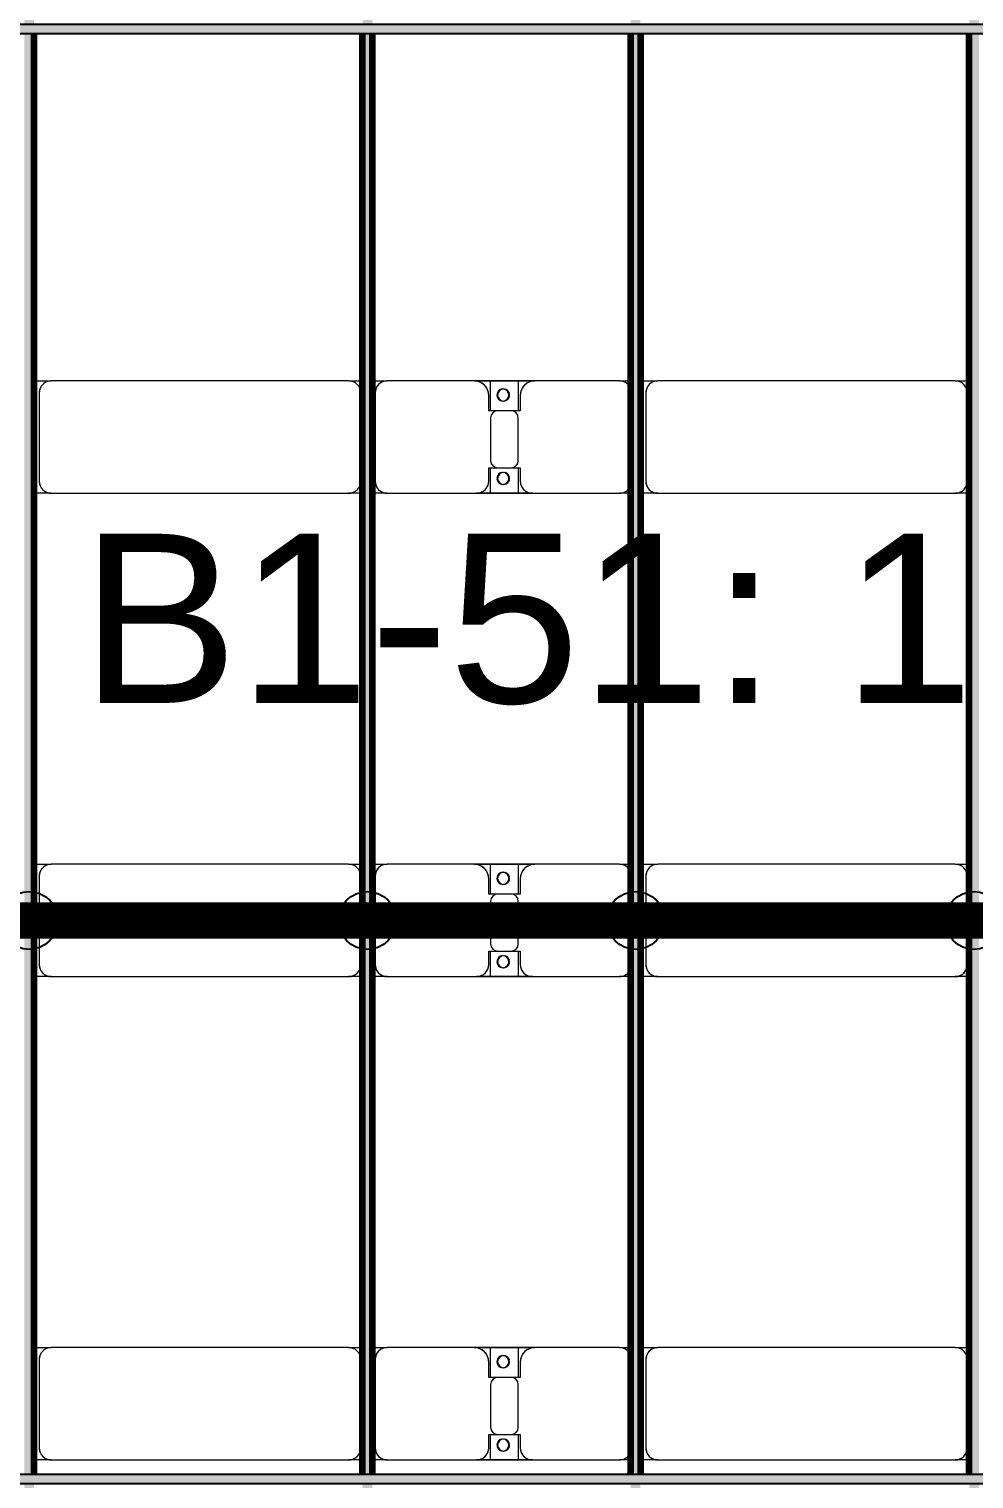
# Model space of a CAD drawing. Header units: millimetres. Extents: x -268744 to 115753, y -96240 to -10461.
# Drawn here: x -252234 to -248324, y -40627 to -34627 of the extents above; entities that cross this region are included whole.
import ezdxf

# ---------------------------------------------------------------- set-up
doc = ezdxf.new("R2010")
doc.units = ezdxf.units.MM
doc.layers.add('A-GENM', color=13, linetype='Continuous', lineweight=9)
doc.layers.add('S-BEAM', color=12, linetype='Continuous', lineweight=9)
doc.layers.add('GC-GHI CHU', color=2, linetype='Continuous')
doc.layers.add('GC-HOP 40x60 GIA CUONG', color=1, linetype='Continuous')
doc.styles.add('GC_VN', font='arial.ttf')

# ---------------------------------------------------------------- blocks, each defined once
blk = doc.blocks.new('Dai phao do pin - DẢI PHAO ĐỠ PIN-V13-KHUNG KẾT CẤU BÈ PIN 1')
at = {"layer": 'A-GENM', "color": 7}
for p, q in [((1817.6, 241.6), (1889.7, 241.6)), ((1817.6, 241.6), (1889.7, 241.6)), ((3120.3, 241.6), (1889.7, 241.6)), ((3120.3, 241.6), (3177.6, 241.6)), ((3120.3, 241.6), (3177.6, 241.6)), ((3217.6, 241.6), (3279.7, 241.6)), ((3217.6, 241.6), (3279.7, 241.6)), ((3639.7, 241.6), (3279.7, 241.6)), ((3639.7, 241.6), (3822.2, 241.6)), ((3822.2, 241.6), (3639.7, 241.6)), ((3707.8, 241.6), (3890.3, 241.6)), ((3707.8, 116.2), (3707.8, 241.6)), ((3890.3, 241.6), (3707.8, 241.6)), ((3822.2, 241.6), (3822.2, 116.2)), ((4240.3, 241.6), (3890.3, 241.6)), ((4240.3, 241.6), (4287.6, 241.6)), ((4240.3, 241.6), (4287.6, 241.6)), ((4327.6, 241.6), (4399.7, 241.6)), ((4327.6, 241.6), (4399.7, 241.6)), ((5630.3, 241.6), (4399.7, 241.6)), ((5630.3, 241.6), (5687.6, 241.6)), ((5630.3, 241.6), (5687.6, 241.6)), ((1839.7, 191.6), (1839.7, -173.4)), ((3170.3, -173.4), (3170.3, 191.6)), ((3229.7, 191.6), (3229.7, -173.4)), ((3699.7, 118.2), (3699.7, 181.6)), ((3830.3, 181.6), (3830.3, 118.2)), ((4349.7, 191.6), (4349.7, -173.4)), ((5680.3, -173.4), (5680.3, 191.6)), ((3792.2, 118.2), (3699.7, 118.2)), ((3707.8, 88.2), (3707.8, -88.2)), ((3830.3, 118.2), (3737.8, 118.2)), ((3822.2, -88.2), (3822.2, 88.2)), ((3699.7, -173.4), (3699.7, -118.2)), ((3699.7, -118.2), (3792.2, -118.2)), ((3707.8, -223.4), (3707.8, -116.2)), ((3737.8, -118.2), (3830.3, -118.2)), ((3822.2, -116.2), (3822.2, -223.4)), ((3830.3, -118.2), (3830.3, -173.4)), ((1889.7, -223.4), (1817.6, -223.4)), ((1889.7, -223.4), (1817.6, -223.4)), ((1889.7, -223.4), (3120.3, -223.4)), ((3177.6, -223.4), (3120.3, -223.4)), ((3177.6, -223.4), (3120.3, -223.4)), ((3279.7, -223.4), (3217.6, -223.4)), ((3279.7, -223.4), (3217.6, -223.4)), ((3279.7, -223.4), (3649.7, -223.4)), ((3822.2, -223.4), (3649.7, -223.4)), ((3649.7, -223.4), (3822.2, -223.4)), ((3880.3, -223.4), (3707.8, -223.4)), ((3707.8, -223.4), (3880.3, -223.4)), ((3880.3, -223.4), (4240.3, -223.4)), ((4287.6, -223.4), (4240.3, -223.4)), ((4287.6, -223.4), (4240.3, -223.4)), ((4399.7, -223.4), (4327.6, -223.4)), ((4399.7, -223.4), (4327.6, -223.4)), ((4399.7, -223.4), (5630.3, -223.4)), ((5687.6, -223.4), (5630.3, -223.4)), ((5687.6, -223.4), (5630.3, -223.4))]:
    blk.add_line(p, q, dxfattribs=at)
for centre, radius, start, end in [((1889.7, 191.6), 50, 90, 180), ((3120.3, 191.6), 50, 360, 90), ((3120.3, 191.6), 50, 55.88654, 90), ((3279.7, 191.6), 50, 90, 180), ((3639.7, 181.6), 60, 360, 90), ((3890.3, 181.6), 60, 90, 180), ((4240.3, 191.6), 50, 30, 90), ((4399.7, 191.6), 50, 90, 180), ((5630.3, 191.6), 50, 360, 90), ((5630.3, 191.6), 50, 60, 90), ((1889.7, 191.6), 50, 150, 180), ((1889.7, 191.6), 50, 105, 135), ((3120.3, 191.6), 50, 15, 30), ((3279.7, 191.6), 50, 105, 180), ((3639.7, 181.6), 60, 360, 60), ((3758.6, 183.2), 25, 0, 180), ((3758.6, 183.2), 25, 180, 0), ((3758.6, 183.2), 25, 360, 165), ((3761.4, 183.2), 25, 0, 180), ((3761.4, 183.2), 25, 90, 180), ((3761.4, 183.2), 25, 180, 0), ((3761.4, 183.2), 25, 180, 300), ((3758.6, 183.2), 25, 255.77995, 360), ((3761.4, 183.2), 25, 15, 75), ((3890.3, 181.6), 60, 120, 180), ((4240.3, 191.6), 50, 30, 75), ((4399.7, 191.6), 50, 150, 180), ((4399.7, 191.6), 50, 105, 135), ((5630.3, 191.6), 50, 15, 30), ((3758.6, 183.2), 25, 210, 255), ((3761.4, 183.2), 25, 330, 345), ((3737.8, 88.2), 30, 90, 180), ((3792.2, 88.2), 30, 360, 90), ((3737.8, -88.2), 30, 180, 270), ((3792.2, -88.2), 30, 270, 360), ((1889.7, -173.4), 50, 180, 270), ((1889.7, -173.4), 50, 180, 210), ((3120.3, -173.4), 50, 270, 360), ((3120.3, -173.4), 50, 330, 360), ((3279.7, -173.4), 50, 180, 270), ((3279.7, -173.4), 50, 180, 255), ((3649.7, -173.4), 50, 270, 0), ((3649.7, -173.4), 50, 285, 0), ((3758.6, -161.8), 25, 0, 180), ((3758.6, -161.8), 25, 180, 0), ((3758.6, -161.8), 25, 105, 165), ((3758.6, -161.8), 25, 195, 0), ((3761.4, -161.8), 25, 0, 180), ((3761.4, -161.8), 25, 105, 180), ((3761.4, -161.8), 25, 180, 0), ((3761.4, -161.8), 25, 180, 270), ((3758.6, -161.8), 25, 0, 75), ((3761.4, -161.8), 25, 15, 75), ((3761.4, -161.8), 25, 285, 345), ((3880.3, -173.4), 50, 180, 270), ((3880.3, -173.4), 50, 180, 255), ((4399.7, -173.4), 50, 180, 270), ((4399.7, -173.4), 50, 180, 210.81691), ((5630.3, -173.4), 50, 270, 360), ((5630.3, -173.4), 50, 330, 360), ((1889.7, -173.4), 50, 240, 270), ((3120.3, -173.4), 50, 285, 300), ((4240.3, -173.4), 50, 270, 330), ((4240.3, -173.4), 50, 285, 330), ((4399.7, -173.4), 50, 240, 270), ((5630.3, -173.4), 50, 285, 300)]:
    blk.add_arc(centre, radius, start, end, dxfattribs=at)
blk = doc.blocks.new('Dai phao do pin - DẢI PHAO ĐỠ PIN-V15-KHUNG KẾT CẤU BÈ PIN 1')
at = {"layer": 'A-GENM', "color": 7}
for p, q in [((1817.6, 241.6), (1889.7, 241.6)), ((1817.6, 241.6), (1889.7, 241.6)), ((3120.3, 241.6), (1889.7, 241.6)), ((3120.3, 241.6), (3177.6, 241.6)), ((3120.3, 241.6), (3177.6, 241.6)), ((3217.6, 241.6), (3279.7, 241.6)), ((3217.6, 241.6), (3279.7, 241.6)), ((3639.7, 241.6), (3279.7, 241.6)), ((3639.7, 241.6), (3822.2, 241.6)), ((3822.2, 241.6), (3639.7, 241.6)), ((3707.8, 241.6), (3890.3, 241.6)), ((3707.8, 116.2), (3707.8, 241.6)), ((3890.3, 241.6), (3707.8, 241.6)), ((3822.2, 241.6), (3822.2, 116.2)), ((4240.3, 241.6), (3890.3, 241.6)), ((4240.3, 241.6), (4287.6, 241.6)), ((4240.3, 241.6), (4287.6, 241.6)), ((4327.6, 241.6), (4399.7, 241.6)), ((4327.6, 241.6), (4399.7, 241.6)), ((5630.3, 241.6), (4399.7, 241.6)), ((5630.3, 241.6), (5687.6, 241.6)), ((5630.3, 241.6), (5687.6, 241.6)), ((1839.7, 191.6), (1839.7, -173.4)), ((3170.3, -173.4), (3170.3, 191.6)), ((3229.7, 191.6), (3229.7, -173.4)), ((3699.7, 118.2), (3699.7, 181.6)), ((3830.3, 181.6), (3830.3, 118.2)), ((4349.7, 191.6), (4349.7, -173.4)), ((5680.3, -173.4), (5680.3, 191.6)), ((3792.2, 118.2), (3699.7, 118.2)), ((3707.8, 88.2), (3707.8, -88.2)), ((3830.3, 118.2), (3737.8, 118.2)), ((3822.2, -88.2), (3822.2, 88.2)), ((3699.7, -173.4), (3699.7, -118.2)), ((3699.7, -118.2), (3792.2, -118.2)), ((3707.8, -223.4), (3707.8, -116.2)), ((3737.8, -118.2), (3830.3, -118.2)), ((3822.2, -116.2), (3822.2, -223.4)), ((3830.3, -118.2), (3830.3, -173.4)), ((1889.7, -223.4), (1817.6, -223.4)), ((1889.7, -223.4), (1817.6, -223.4)), ((1889.7, -223.4), (3120.3, -223.4)), ((3177.6, -223.4), (3120.3, -223.4)), ((3177.6, -223.4), (3120.3, -223.4)), ((3279.7, -223.4), (3217.6, -223.4)), ((3279.7, -223.4), (3217.6, -223.4)), ((3279.7, -223.4), (3649.7, -223.4)), ((3822.2, -223.4), (3649.7, -223.4)), ((3649.7, -223.4), (3822.2, -223.4)), ((3880.3, -223.4), (3707.8, -223.4)), ((3707.8, -223.4), (3880.3, -223.4)), ((3880.3, -223.4), (4240.3, -223.4)), ((4287.6, -223.4), (4240.3, -223.4)), ((4287.6, -223.4), (4240.3, -223.4)), ((4399.7, -223.4), (4327.6, -223.4)), ((4399.7, -223.4), (4327.6, -223.4)), ((4399.7, -223.4), (5630.3, -223.4)), ((5687.6, -223.4), (5630.3, -223.4)), ((5687.6, -223.4), (5630.3, -223.4))]:
    blk.add_line(p, q, dxfattribs=at)
for centre, radius, start, end in [((1889.7, 191.6), 50, 90, 180), ((3120.3, 191.6), 50, 360, 90), ((3120.3, 191.6), 50, 55.88654, 90), ((3279.7, 191.6), 50, 90, 180), ((3639.7, 181.6), 60, 360, 90), ((3890.3, 181.6), 60, 90, 180), ((4240.3, 191.6), 50, 30, 90), ((4399.7, 191.6), 50, 90, 180), ((5630.3, 191.6), 50, 360, 90), ((5630.3, 191.6), 50, 60, 90), ((1889.7, 191.6), 50, 150, 180), ((1889.7, 191.6), 50, 105, 135), ((3120.3, 191.6), 50, 15, 30), ((3279.7, 191.6), 50, 105, 180), ((3639.7, 181.6), 60, 360, 60), ((3758.6, 183.2), 25, 0, 180), ((3758.6, 183.2), 25, 180, 0), ((3758.6, 183.2), 25, 360, 165), ((3761.4, 183.2), 25, 0, 180), ((3761.4, 183.2), 25, 90, 180), ((3761.4, 183.2), 25, 180, 0), ((3761.4, 183.2), 25, 180, 300), ((3758.6, 183.2), 25, 255.77995, 360), ((3761.4, 183.2), 25, 15, 75), ((3890.3, 181.6), 60, 120, 180), ((4240.3, 191.6), 50, 30, 75), ((4399.7, 191.6), 50, 150, 180), ((4399.7, 191.6), 50, 105, 135), ((5630.3, 191.6), 50, 15, 30), ((3758.6, 183.2), 25, 210, 255), ((3761.4, 183.2), 25, 330, 345), ((3737.8, 88.2), 30, 90, 180), ((3792.2, 88.2), 30, 360, 90), ((3737.8, -88.2), 30, 180, 270), ((3792.2, -88.2), 30, 270, 360), ((1889.7, -173.4), 50, 180, 270), ((1889.7, -173.4), 50, 180, 210), ((3120.3, -173.4), 50, 270, 360), ((3120.3, -173.4), 50, 330, 360), ((3279.7, -173.4), 50, 180, 270), ((3279.7, -173.4), 50, 180, 255), ((3649.7, -173.4), 50, 270, 0), ((3649.7, -173.4), 50, 285, 0), ((3758.6, -161.8), 25, 0, 180), ((3758.6, -161.8), 25, 180, 0), ((3758.6, -161.8), 25, 105, 165), ((3758.6, -161.8), 25, 195, 0), ((3761.4, -161.8), 25, 0, 180), ((3761.4, -161.8), 25, 105, 180), ((3761.4, -161.8), 25, 180, 0), ((3761.4, -161.8), 25, 180, 270), ((3758.6, -161.8), 25, 0, 75), ((3761.4, -161.8), 25, 15, 75), ((3761.4, -161.8), 25, 285, 345), ((3880.3, -173.4), 50, 180, 270), ((3880.3, -173.4), 50, 180, 255), ((4399.7, -173.4), 50, 180, 270), ((4399.7, -173.4), 50, 180, 210.81691), ((5630.3, -173.4), 50, 270, 360), ((5630.3, -173.4), 50, 330, 360), ((1889.7, -173.4), 50, 240, 270), ((3120.3, -173.4), 50, 285, 300), ((4240.3, -173.4), 50, 270, 330), ((4240.3, -173.4), 50, 285, 330), ((4399.7, -173.4), 50, 240, 270), ((5630.3, -173.4), 50, 285, 300)]:
    blk.add_arc(centre, radius, start, end, dxfattribs=at)
blk = doc.blocks.new('Dai phao do pin - DẢI PHAO ĐỠ PIN-V16-KHUNG KẾT CẤU BÈ PIN 1')
at = {"layer": 'A-GENM', "color": 7}
for p, q in [((1817.6, 241.6), (1889.7, 241.6)), ((1817.6, 241.6), (1889.7, 241.6)), ((3120.3, 241.6), (1889.7, 241.6)), ((3120.3, 241.6), (3177.6, 241.6)), ((3120.3, 241.6), (3177.6, 241.6)), ((3217.6, 241.6), (3279.7, 241.6)), ((3217.6, 241.6), (3279.7, 241.6)), ((3639.7, 241.6), (3279.7, 241.6)), ((3639.7, 241.6), (3822.2, 241.6)), ((3822.2, 241.6), (3639.7, 241.6)), ((3707.8, 241.6), (3890.3, 241.6)), ((3707.8, 116.2), (3707.8, 241.6)), ((3890.3, 241.6), (3707.8, 241.6)), ((3822.2, 241.6), (3822.2, 116.2)), ((4240.3, 241.6), (3890.3, 241.6)), ((4240.3, 241.6), (4287.6, 241.6)), ((4240.3, 241.6), (4287.6, 241.6)), ((4327.6, 241.6), (4399.7, 241.6)), ((4327.6, 241.6), (4399.7, 241.6)), ((5630.3, 241.6), (4399.7, 241.6)), ((5630.3, 241.6), (5687.6, 241.6)), ((5630.3, 241.6), (5687.6, 241.6)), ((1839.7, 191.6), (1839.7, -173.4)), ((3170.3, -173.4), (3170.3, 191.6)), ((3229.7, 191.6), (3229.7, -173.4)), ((3699.7, 118.2), (3699.7, 181.6)), ((3830.3, 181.6), (3830.3, 118.2)), ((4349.7, 191.6), (4349.7, -173.4)), ((5680.3, -173.4), (5680.3, 191.6)), ((3792.2, 118.2), (3699.7, 118.2)), ((3707.8, 88.2), (3707.8, -88.2)), ((3830.3, 118.2), (3737.8, 118.2)), ((3822.2, -88.2), (3822.2, 88.2)), ((3699.7, -173.4), (3699.7, -118.2)), ((3699.7, -118.2), (3792.2, -118.2)), ((3707.8, -223.4), (3707.8, -116.2)), ((3737.8, -118.2), (3830.3, -118.2)), ((3822.2, -116.2), (3822.2, -223.4)), ((3830.3, -118.2), (3830.3, -173.4)), ((1889.7, -223.4), (1817.6, -223.4)), ((1889.7, -223.4), (1817.6, -223.4)), ((1889.7, -223.4), (3120.3, -223.4)), ((3177.6, -223.4), (3120.3, -223.4)), ((3177.6, -223.4), (3120.3, -223.4)), ((3279.7, -223.4), (3217.6, -223.4)), ((3279.7, -223.4), (3217.6, -223.4)), ((3279.7, -223.4), (3649.7, -223.4)), ((3822.2, -223.4), (3649.7, -223.4)), ((3649.7, -223.4), (3822.2, -223.4)), ((3880.3, -223.4), (3707.8, -223.4)), ((3707.8, -223.4), (3880.3, -223.4)), ((3880.3, -223.4), (4240.3, -223.4)), ((4287.6, -223.4), (4240.3, -223.4)), ((4287.6, -223.4), (4240.3, -223.4)), ((4399.7, -223.4), (4327.6, -223.4)), ((4399.7, -223.4), (4327.6, -223.4)), ((4399.7, -223.4), (5630.3, -223.4)), ((5687.6, -223.4), (5630.3, -223.4)), ((5687.6, -223.4), (5630.3, -223.4))]:
    blk.add_line(p, q, dxfattribs=at)
for centre, radius, start, end in [((1889.7, 191.6), 50, 90, 180), ((3120.3, 191.6), 50, 360, 90), ((3120.3, 191.6), 50, 55.88654, 90), ((3279.7, 191.6), 50, 90, 180), ((3639.7, 181.6), 60, 360, 90), ((3890.3, 181.6), 60, 90, 180), ((4240.3, 191.6), 50, 30, 90), ((4399.7, 191.6), 50, 90, 180), ((5630.3, 191.6), 50, 360, 90), ((5630.3, 191.6), 50, 60, 90), ((1889.7, 191.6), 50, 150, 180), ((1889.7, 191.6), 50, 105, 135), ((3120.3, 191.6), 50, 15, 30), ((3279.7, 191.6), 50, 105, 180), ((3639.7, 181.6), 60, 360, 60), ((3758.6, 183.2), 25, 0, 180), ((3758.6, 183.2), 25, 180, 0), ((3758.6, 183.2), 25, 360, 165), ((3761.4, 183.2), 25, 0, 180), ((3761.4, 183.2), 25, 90, 180), ((3761.4, 183.2), 25, 180, 0), ((3761.4, 183.2), 25, 180, 300), ((3758.6, 183.2), 25, 255.77995, 360), ((3761.4, 183.2), 25, 15, 75), ((3890.3, 181.6), 60, 120, 180), ((4240.3, 191.6), 50, 30, 75), ((4399.7, 191.6), 50, 150, 180), ((4399.7, 191.6), 50, 105, 135), ((5630.3, 191.6), 50, 15, 30), ((3758.6, 183.2), 25, 210, 255), ((3761.4, 183.2), 25, 330, 345), ((3737.8, 88.2), 30, 90, 180), ((3792.2, 88.2), 30, 360, 90), ((3737.8, -88.2), 30, 180, 270), ((3792.2, -88.2), 30, 270, 360), ((1889.7, -173.4), 50, 180, 270), ((1889.7, -173.4), 50, 180, 210), ((3120.3, -173.4), 50, 270, 360), ((3120.3, -173.4), 50, 330, 360), ((3279.7, -173.4), 50, 180, 270), ((3279.7, -173.4), 50, 180, 255), ((3649.7, -173.4), 50, 270, 0), ((3649.7, -173.4), 50, 285, 0), ((3758.6, -161.8), 25, 0, 180), ((3758.6, -161.8), 25, 180, 0), ((3758.6, -161.8), 25, 105, 165), ((3758.6, -161.8), 25, 195, 0), ((3761.4, -161.8), 25, 0, 180), ((3761.4, -161.8), 25, 105, 180), ((3761.4, -161.8), 25, 180, 0), ((3761.4, -161.8), 25, 180, 270), ((3758.6, -161.8), 25, 0, 75), ((3761.4, -161.8), 25, 15, 75), ((3761.4, -161.8), 25, 285, 345), ((3880.3, -173.4), 50, 180, 270), ((3880.3, -173.4), 50, 180, 255), ((4399.7, -173.4), 50, 180, 270), ((4399.7, -173.4), 50, 180, 210.81691), ((5630.3, -173.4), 50, 270, 360), ((5630.3, -173.4), 50, 330, 360), ((1889.7, -173.4), 50, 240, 270), ((3120.3, -173.4), 50, 285, 300), ((4240.3, -173.4), 50, 270, 330), ((4240.3, -173.4), 50, 285, 330), ((4399.7, -173.4), 50, 240, 270), ((5630.3, -173.4), 50, 285, 300)]:
    blk.add_arc(centre, radius, start, end, dxfattribs=at)
blk = doc.blocks.new('Dầm C52 - Dầm C52-102502-KHUNG KẾT CẤU BÈ PIN 1')
at = {"layer": 'S-BEAM', "lineweight": 140}
h = blk.add_hatch(color=1, dxfattribs=at)
h.paths.add_polyline_path([(-25480.9, 20), (-25480.9, -20), (-25440.9, -20), (-25440.9, 20)])
h.paths.add_polyline_path([(-25400.9, 20), (-25400.9, -20), (-19440.9, -20), (-19443, 20), (-24983.5, 20)])
h.paths.add_polyline_path([(-19400.9, 20), (-19400.9, -20), (-13440.9, -20), (-13440.9, 20), (-18981.3, 20)])
h.paths.add_polyline_path([(-13400.9, -20), (-7440.9, -20), (-7440.9, 20), (-13400.9, 20)])
h.paths.add_polyline_path([(-7400.9, -20), (-1440.9, -20), (-1440.9, 20), (-7400.9, 20)])
h.paths.add_polyline_path([(-1400.9, -20), (4559.1, -20), (4559.1, 20), (-1400.9, 20)])
h.paths.add_polyline_path([(4599.1, 20), (4599.1, -20), (10559.1, -20), (10559.1, 20), (5027.2, 20)])
h.paths.add_polyline_path([(10599.1, -20), (16559.1, -20), (16559.1, 20), (10599.1, 20)])
h.paths.add_polyline_path([(16599.1, 20), (16599.1, -20), (22559.1, -20), (22559.1, 20), (17031.5, 20)])
h.paths.add_polyline_path([(22599.1, -20), (25259.1, -20), (25259.1, 20), (22599.1, 20)])
h.paths.add_polyline_path([(25299.1, -20), (25480.9, -20), (25480.9, 20), (25299.1, 20)])
at = {"layer": 'S-BEAM', "color": 1, "lineweight": 140}
blk.add_line((10559.1, -20), (4599.1, -20), dxfattribs=at)
blk = doc.blocks.new('Dầm C52 - Dầm C52-V19-KHUNG KẾT CẤU BÈ PIN 1')
at = {"layer": 'S-BEAM', "lineweight": 140}
h = blk.add_hatch(color=1, dxfattribs=at)
h.paths.add_polyline_path([(-25480.9, 20), (-25480.9, -20), (-25440.9, -20), (-25445.2, 20)])
h.paths.add_polyline_path([(-25400.9, -20), (-19440.9, -20), (-19443, 20), (-25400.9, 20)])
h.paths.add_polyline_path([(-19400.9, -20), (-13440.9, -20), (-13440.9, 20), (-19400.9, 20)])
h.paths.add_polyline_path([(-13400.9, -20), (-7440.9, -20), (-7440.9, 20), (-13400.9, 20)])
h.paths.add_polyline_path([(-7400.9, -20), (-1440.9, -20), (-1440.9, 20), (-7400.9, 20)])
h.paths.add_polyline_path([(-1400.9, -20), (4559.1, -20), (4559.1, 20), (-1400.9, 20)])
h.paths.add_polyline_path([(4599.1, -20), (10559.1, -20), (10559.1, 20), (4599.1, 20)])
h.paths.add_polyline_path([(10599.1, -20), (16559.1, -20), (16559.1, 20), (10599.1, 20)])
h.paths.add_polyline_path([(16599.1, -20), (22559.1, -20), (22559.1, 20), (16599.1, 20)])
h.paths.add_polyline_path([(22599.1, -20), (25259.1, -20), (25259.1, 20), (22599.1, 20)])
h.paths.add_polyline_path([(25299.1, 20), (25299.1, -20), (25441.8, -20), (25441.8, 20)])
at = {"layer": 'S-BEAM', "color": 1, "lineweight": 140}
for p, q in [((4599.1, 20), (10559.1, 20)), ((10559.1, -20), (4599.1, -20))]:
    blk.add_line(p, q, dxfattribs=at)
blk = doc.blocks.new('Dầm C52 - Dầm C52-V1-KHUNG KẾT CẤU BÈ PIN 1')
at = {"layer": 'S-BEAM', "lineweight": 140}
h = blk.add_hatch(color=1, dxfattribs=at)
h.paths.add_polyline_path([(-25480.9, 20), (-25480.9, -20), (-25440.9, -20), (-25445.2, 20)])
h.paths.add_polyline_path([(-25400.9, -20), (-19440.9, -20), (-19443, 20), (-25400.9, 20)])
h.paths.add_polyline_path([(-19400.9, 20), (-19400.9, -20), (-13440.9, -20), (-13440.9, 20), (-18981.3, 20)])
h.paths.add_polyline_path([(-13400.9, -20), (-7440.9, -20), (-7440.9, 20), (-13400.9, 20)])
h.paths.add_polyline_path([(-7400.9, 20), (-7400.9, -20), (-1440.9, -20), (-1440.9, 20), (-6977, 20)])
h.paths.add_polyline_path([(-1400.9, -20), (4559.1, -20), (4559.1, 20), (-1400.9, 20)])
h.paths.add_polyline_path([(4599.1, 20), (4599.1, -20), (10559.1, -20), (10559.1, 20), (5027.2, 20)])
h.paths.add_polyline_path([(10599.1, -20), (16559.1, -20), (16559.1, 20), (10599.1, 20)])
h.paths.add_polyline_path([(16599.1, 20), (16599.1, -20), (22559.1, -20), (22559.1, 20), (17031.5, 20)])
h.paths.add_polyline_path([(22599.1, -20), (25259.1, -20), (25259.1, 20), (22599.1, 20)])
h.paths.add_polyline_path([(25299.1, -20), (25480.9, -20), (25480.9, 20), (25299.1, 20)])
at = {"layer": 'S-BEAM', "color": 1, "lineweight": 140}
for p, q in [((4599.1, 20), (10559.1, 20)), ((10559.1, -20), (4599.1, -20))]:
    blk.add_line(p, q, dxfattribs=at)
blk = doc.blocks.new('Dầm C52 - Dầm C52-102503-KHUNG KẾT CẤU BÈ PIN 1')
at = {"layer": 'S-BEAM', "lineweight": 140}
h = blk.add_hatch(color=1, dxfattribs=at)
h.paths.add_polyline_path([(-25480.9, 20), (-25480.9, -20), (-25440.9, -20), (-25440.9, 20)])
h.paths.add_polyline_path([(-25400.9, 20), (-25400.9, -20), (-19440.9, -20), (-19443, 20), (-24983.5, 20)])
h.paths.add_polyline_path([(-19400.9, 20), (-19400.9, -20), (-13440.9, -20), (-13440.9, 20), (-17596.2, 20)])
h.paths.add_polyline_path([(-13400.9, -20), (-7440.9, -20), (-7440.9, 20), (-13400.9, 20)])
h.paths.add_polyline_path([(-7400.9, -20), (-1440.9, -20), (-1440.9, 20), (-7400.9, 20)])
h.paths.add_polyline_path([(-1400.9, -20), (4559.1, -20), (4559.1, 20), (-1400.9, 20)])
h.paths.add_polyline_path([(4599.1, -20), (10559.1, -20), (10559.1, 20), (4599.1, 20)])
h.paths.add_polyline_path([(10599.1, 20), (10599.1, -20), (16559.1, -20), (16559.1, 20), (11952.8, 20)])
h.paths.add_polyline_path([(16599.1, -20), (22559.1, -20), (22559.1, 20), (16599.1, 20)])
h.paths.add_polyline_path([(22599.1, -20), (25259.1, -20), (25259.1, 20), (22599.1, 20)])
h.paths.add_polyline_path([(25299.1, -20), (25441.8, -20), (25441.8, 20), (25299.1, 20)])
at = {"layer": 'S-BEAM', "color": 1, "lineweight": 140}
blk.add_line((4599.1, 20), (10559.1, 20), dxfattribs=at)
blk = doc.blocks.new('Dầm C52 - Hộp 40x60-V24-KHUNG KẾT CẤU BÈ PIN 1')
at = {"layer": 'S-BEAM', "lineweight": 25}
blk.add_hatch(color=4, dxfattribs=at).paths.add_polyline_path([(-145811, -20), (145811, -20), (145811, 20), (-145811, 20)])
at = {"layer": 'S-BEAM', "color": 4, "lineweight": 25}
for p, q in [((-145811, 20), (145811, 20)), ((145811, -20), (-145811, -20))]:
    blk.add_line(p, q, dxfattribs=at)
blk = doc.blocks.new('be pin 1_rvt-1-KHUNG KẾT CẤU BÈ PIN 1')
at = {"layer": 'A-GENM', "lineweight": 9}
for name, p in [('Dai phao do pin - DẢI PHAO ĐỠ PIN-V16-KHUNG KẾT CẤU BÈ PIN 1', (-254031.8, -36324.7)), ('Dai phao do pin - DẢI PHAO ĐỠ PIN-V15-KHUNG KẾT CẤU BÈ PIN 1', (-254031.8, -38324.7)), ('Dai phao do pin - DẢI PHAO ĐỠ PIN-V13-KHUNG KẾT CẤU BÈ PIN 1', (-254031.8, -40324.7))]:
    blk.add_blockref(name, p, dxfattribs=at)
at = {"layer": 'S-BEAM', "lineweight": 9, "rotation": 90.00000000032618}
for name, p in [('Dầm C52 - Dầm C52-102502-KHUNG KẾT CẤU BÈ PIN 1', (-252234.1, -45205.6)), ('Dầm C52 - Dầm C52-V1-KHUNG KẾT CẤU BÈ PIN 1', (-249724.1, -45205.6)), ('Dầm C52 - Dầm C52-V19-KHUNG KẾT CẤU BÈ PIN 1', (-250834.1, -45205.6)), ('Dầm C52 - Dầm C52-102503-KHUNG KẾT CẤU BÈ PIN 1', (-248324.1, -45205.6))]:
    blk.add_blockref(name, p, dxfattribs=at)
at = {"layer": 'S-BEAM', "lineweight": 9}
for p in [(-110896.7, -34626.5), (-110896.7, -40626.5)]:
    blk.add_blockref('Dầm C52 - Hộp 40x60-V24-KHUNG KẾT CẤU BÈ PIN 1', p, dxfattribs=at)

msp = doc.modelspace()

# ---------------------------------------------------------------- linework, layer by layer
at = {"layer": 'GC-HOP 40x60 GIA CUONG', "const_width": 150}
msp.add_lwpolyline([(-256520.3, -38315.6), (-241520.3, -38315.6)], dxfattribs=at)
at = {"layer": 'GC-HOP 40x60 GIA CUONG'}
for centre in [(-252234.1, -38315.6), (-250834.1, -38315.6), (-249724.1, -38315.6), (-248324.1, -38315.6)]:
    msp.add_circle(centre, 120, dxfattribs=at)

# ---------------------------------------------------------------- block references
at = {"lineweight": 5}
msp.add_blockref('be pin 1_rvt-1-KHUNG KẾT CẤU BÈ PIN 1', (0, 0), dxfattribs=at)

# ---------------------------------------------------------------- texts
at = {"layer": 'GC-GHI CHU', "style": 'GC_VN'}
msp.add_text('B1-51: 1×15,0 m', height=700, dxfattribs=at).set_placement((-252020.3, -37415.6))

doc.saveas('drawing.dxf')
